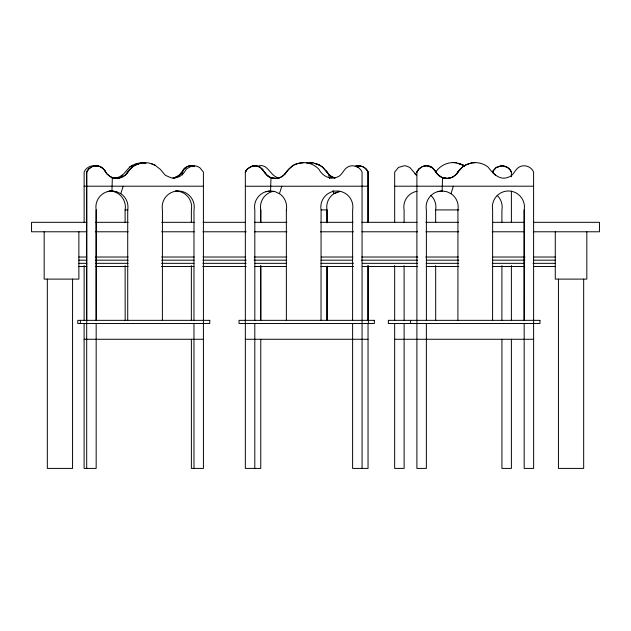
<?xml version="1.0" encoding="UTF-8"?>
<svg xmlns="http://www.w3.org/2000/svg" width="631" height="631" viewBox="0 0 631 631"><rect width="100%" height="100%" fill="white"/><g stroke="black" fill="none" stroke-linecap="round" stroke-linejoin="round"><path stroke-width="0.95" d="M162.38 320.343L162.451 209.918A16.035 16.035 0 0 1 178.21 190.988A16.035 16.035 0 0 1 193.985 209.918L193.962 320.343M191.351 320.343L191.374 265.619M191.359 222.617L191.382 209.918A16.035 16.035 0 0 0 175.607 190.988L180.206 191.666M321.021 320.343L321.084 209.918A16.035 16.035 0 0 1 336.851 190.988A16.035 16.035 0 0 1 352.626 209.918L352.595 320.343M492.582 320.343L492.645 209.918A16.035 16.035 0 0 1 508.412 190.988A16.035 16.035 0 0 1 524.187 209.918L524.18 320.343M501.897 320.343L501.921 265.619M501.905 222.617L501.929 209.918A16.035 16.035 0 0 0 497.181 195.397M524.156 320.343L524.203 209.918M116.554 191.721L111.939 191.043L112.342 177.603L110.315 176.735L106.915 173.911L104.683 170.346L101.867 167.467L98.176 165.945L92.268 166.521L96.18 165.748L100.084 166.576L103.421 168.737L106.931 173.864L110.33 176.68L114.463 178.226L118.896 178.179L114.463 178.226M256.817 165.945L252.802 166L256.817 165.945L260.508 167.467L267.126 175.473L270.983 177.603L270.581 191.043M426.382 165.748L422.447 166.576L426.382 165.748L432.069 167.467L438.687 175.473L442.544 177.603L442.142 191.043M316.439 163.721L319.594 165.164L314.735 163.342M145.027 162.593L141.612 162.932L148.466 162.877L154.926 165.109L160.306 169.337L165.33 175.276L171.261 177.895L175.615 177.895L179.732 176.475L183.156 173.785L186.705 168.737L191.95 165.945L195.949 165.945L199.633 167.467L203.411 172.058L203.434 468.407L191.382 468.407L191.382 339.273M296.728 163.776C304.394 161.118 313.465 163.2 318.947 169.337C322.204 175.473 329.39 179.961 336.37 177.358C342.459 176.081 343.248 168.706 348.667 166.521C353.723 164.336 360.056 167.034 362.052 172.058L362.076 468.407M468.289 163.776L471.814 162.877L465.347 165.164L462.476 167.057L457.877 172.113M182.272 174.968L182.848 170.291C185.443 166.537 190.546 164.794 194.64 166.332L193.362 165.945M493.048 173.099L493.395 170.291L496.218 167.467L501.913 165.748L496.218 167.467L492.448 172.058M141.612 162.877L138.094 163.776M301.973 162.735L303.669 162.593L296.941 163.721L293.786 165.164L288.406 169.392L286.316 172.113M524.172 323.498L524.172 468.407L533.637 468.407L533.597 172.058C531.625 167.018 525.26 164.344 520.212 166.521C514.841 168.658 513.957 176.033 507.916 177.358C499.263 180.75 492.63 172.949 487.992 167.002C483.464 163.413 477.328 161.978 471.814 162.877M123.163 186.255L120.781 193.701L116.554 191.666L111.939 190.988A16.035 16.035 0 0 0 96.164 209.918L96.172 320.343M281.797 186.255L279.423 193.701L275.195 191.666L270.596 190.988A16.035 16.035 0 0 0 254.821 209.918L254.829 320.343M453.358 186.255L450.984 193.701L446.756 191.666L442.157 190.988A16.035 16.035 0 0 0 426.382 209.918L426.39 320.343M88.924 168.792L92.268 166.521L88.939 168.737L86.699 172.058L86.699 468.407M104.699 170.291L105.629 172.113M128.724 170.749L126.429 173.911L129.781 169.337L132.297 167.002L135.16 165.109L140.003 163.342L135.144 165.164L132.281 167.057L124.851 175.473L118.88 178.226L121.042 177.603M129.765 169.392L127.675 172.113M135.144 165.164L138.284 163.776M250.886 166.576L252.826 165.945L247.581 168.737L245.341 172.058L245.341 468.407L260.769 468.407L260.769 339.273M296.917 163.776C287.42 165.89 285.78 178.928 275.313 178.423C265.761 179.567 264.72 167.53 256.801 166M260.493 167.523L258.718 166.576M262.062 168.737L263.316 170.346M264.286 172.058L265.548 173.911M267.15 175.418L268.948 176.735M279.675 177.603C269.784 179.417 279.091 178.407 281.686 176.68M419.126 168.792L422.462 166.521L419.142 168.737L416.902 172.058L416.902 468.407L426.367 468.407L426.367 323.498M453.232 176.735C456.032 174.874 459.873 171.143 453.232 176.735C450.163 178.47 446.007 178.944 442.52 177.658C435.642 175.497 434.57 165.148 426.367 165.803M434.893 170.291L437.117 173.911L440.509 176.735M451.236 177.603C441.353 179.417 450.652 178.407 453.247 176.68M471.807 162.932L475.23 162.593M492.464 172.113L493.41 170.346M182.864 170.346C184.252 174.645 165.196 181.689 177.216 176.68C182.375 173.58 184.157 165.164 191.382 165.803M286.332 172.058L285.07 173.911L287.357 170.749M458.918 170.749L456.631 173.911C459.392 169.416 463.477 165.33 468.486 163.776M456.631 173.911L457.893 172.058M435.698 172.058C439.476 166.276 446.196 162.577 453.066 162.593C454.62 161.307 470.071 168.138 459.794 163.721M87.646 170.346L88.939 168.737M246.287 170.346L247.581 168.737M417.848 170.346L419.142 168.737M455.054 175.473L456.647 173.864M124.851 175.473L126.445 173.864M283.493 175.473L285.086 173.864M142.519 162.593L145.935 162.932L142.496 162.593L135.752 163.721L129.749 167.002L123.818 173.785L120.411 176.475L116.301 177.895L111.932 177.895M321.218 209.918L327.008 209.918L327.024 222.735L327.008 209.918A16.027 16.027 0 0 1 333.949 193.646L338.184 191.666L340.251 191.359L333.957 193.701L333.129 190.822M247.565 168.792L250.901 166.521M185.695 167.523L184.142 168.792M123.029 176.735L124.867 175.418M281.671 176.735L283.508 175.418M129.765 167.002L132.636 165.109M120.411 176.475L122.233 175.276M121.018 177.658L123.053 176.68M92.244 166.576L96.18 165.748M422.447 166.576L424.387 165.945M257.511 166.332C268.025 162.151 270.1 176.995 279.139 177.895M355.277 166.332C360.482 164.517 366.067 167.341 368.039 172.058L368.039 222.467L368.039 172.058M189.387 166L187.462 166.576M355.285 166.347L358.574 165.803L362.494 166.576M173.06 178.179L177.216 176.68M107.341 191.666L111.939 190.988M265.974 191.666L270.596 190.988M437.535 191.666L442.157 190.988M252.802 166L254.821 165.748M116.672 178.423L118.896 178.179M499.91 165.945L501.929 165.803M453.05 162.593L456.481 162.877M306.287 162.877L313.11 162.877L319.594 165.164M458.09 163.342L459.999 163.776M151.787 163.721L154.926 165.109M356.483 166.521L358.274 167.467M86.699 172.058L86.715 320.343M414.938 173.785L416.555 175.276L409.834 167.467L406.159 165.945L404.148 165.748L398.453 167.467L394.683 172.058L394.683 222.427M493.907 173.785L495.524 175.276M84.128 186.2L203.411 186.2M245.341 186.255L362.052 186.2M362.32 186.2L368.039 186.2M394.683 186.2L533.613 186.2M96.164 209.918L96.196 320.343M109.337 190.988A16.035 16.035 0 0 1 125.112 209.918L127.99 209.918M260.753 209.918L260.753 222.617L260.753 209.918A16.035 16.035 0 0 1 273.728 191.232M430.926 195.397A16.035 16.035 0 0 1 435.658 209.918L458.792 209.918M86.762 222.317L31.55 222.317L31.55 231.782L86.762 231.782M95.636 222.317L128.172 222.317M161.694 222.317L194.23 222.317M203.103 222.317L245.498 222.317M254.372 222.317L286.908 222.317M320.43 222.317L352.966 222.317M361.839 222.317L417.052 222.317M425.925 222.317L458.461 222.317M492.969 222.317L524.519 222.317M533.392 222.317L599.45 222.317L599.45 231.782L533.392 231.782M95.604 231.782L128.172 231.782M161.56 231.782L194.23 231.782M202.898 231.782L246.208 231.782M254.372 231.782L286.908 231.782M320.43 231.782L353.494 231.782M361.839 231.782L417.477 231.782M425.925 231.782L458.816 231.782M492.283 231.782L524.763 231.782M78.875 257.022L86.762 257.022M95.628 257.022L128.148 257.022M161.654 257.022L194.174 257.022M203.048 257.022L245.42 257.022M254.293 257.022L286.813 257.022M321.305 257.022L352.839 257.022M361.705 257.022L417.88 257.022M425.759 257.022L458.287 257.022M492.779 257.022L525.047 257.022M533.826 257.022L555.28 257.022M78.875 260.177L86.755 260.177M95.612 260.177L128.101 260.177M161.575 260.177L194.064 260.177M202.93 260.177L246.248 260.177M254.119 260.177L286.616 260.177M321.069 260.177L352.579 260.177M361.437 260.177L417.556 260.177M426.414 260.177L458.911 260.177M492.385 260.177L524.818 260.177M533.66 260.177L555.28 260.177M78.875 263.332L86.747 263.332M95.604 263.332L128.085 263.332M161.544 263.332L194.017 263.332M202.874 263.332L246.177 263.332M255.034 263.332L286.529 263.332M320.974 263.332L353.447 263.332M362.304 263.332L417.414 263.332M426.272 263.332L458.745 263.332M492.212 263.332L524.377 263.332M533.069 263.332L555.28 263.332M78.678 266.487L86.747 266.487M95.415 266.487L128.093 266.487M161.394 266.487L194.04 266.487M202.748 266.487L246.208 266.487M254.94 266.487L286.561 266.487M320.919 266.487L353.494 266.487M362.273 266.487L417.477 266.487M426.28 266.487L458.816 266.487M492.259 266.487L524.763 266.487M533.613 266.487L555.28 266.487M84.112 339.273L203.434 339.273M245.341 339.273L368.039 339.273M394.659 339.273L533.637 339.273M503.924 166L501.913 165.748L507.6 167.467L510.424 170.291L511.394 172.058L511.378 176.775M360.569 166L356.578 166M191.359 165.748L193.378 166M442.52 177.658L446.89 178.368L442.544 177.603M270.959 177.658L275.329 178.368L270.983 177.603M458.287 163.39L462.949 165.164M333.696 177.603L335.148 178.037L331.709 176.735L328.294 173.864L329.634 178.573M112.326 177.658L114.479 178.179M428.362 166L430.295 166.521L433.607 168.792M98.16 166L100.1 166.521L103.405 168.792M96.89 166.332C91.984 164.494 86.076 167.223 84.128 172.058L84.152 222.427M503.909 165.945L505.849 166.576M331.685 176.68L333.72 177.658M505.825 166.521L507.616 167.523M362.47 166.521L364.261 167.523M322.457 167.057L319.578 165.109L322.441 167.002L327.063 172.113M331.709 176.735L329.871 175.418L331.18 177.981M507.6 167.467L509.17 168.792M364.245 167.467L365.814 168.792M450.984 193.646L450.991 193.654A16.035 16.035 0 0 1 457.932 209.926L457.917 320.343M279.423 193.646L279.43 193.654A16.035 16.035 0 0 1 286.371 209.926M120.781 193.646L120.797 193.654A16.035 16.035 0 0 1 127.714 209.926L127.73 320.343M322.441 167.002L329.887 175.473M509.154 168.737L510.447 170.346M365.799 168.737L367.092 170.346M326.014 170.749L328.309 173.911L327.047 172.058M313.126 162.877L309.711 162.593L311.406 162.735M181.902 172.058L180.632 173.911M333.042 190.854L333.933 193.646M435.642 209.918L435.666 222.617M435.674 265.619L435.698 320.343M404.108 222.617L404.085 209.918A16.035 16.035 0 0 1 417.083 191.232M404.1 265.619L404.132 320.343M125.096 209.918L125.112 222.617M125.127 265.619L125.167 320.343M586.83 231.782L586.83 279.107L555.28 279.107L555.28 231.782M583.675 279.107L583.675 468.407L558.435 468.407L558.435 279.107M511.378 191.098L511.394 222.467M511.378 265.509L511.394 320.343M511.394 339.273L511.394 468.407L501.929 468.407L501.929 339.273M410.592 320.343L410.592 323.498M404.124 323.498L404.124 468.407L394.659 468.407L394.659 323.498M394.683 265.509L394.683 320.343M368.386 320.343L368.386 323.498M368.039 323.498L368.039 468.407L352.611 468.407L352.611 323.498M286.356 209.918L286.364 320.343M254.806 323.498L254.806 468.407M193.969 323.498L193.969 468.407M96.164 323.498L96.164 468.407L84.112 468.407L84.112 323.498M84.152 265.509L84.128 320.343M80.389 320.343L80.389 323.498M78.875 231.782L78.875 279.107L44.17 279.107L44.17 231.782M72.565 279.107L72.565 468.407L47.325 468.407L47.325 279.107M87.67 170.291L86.699 172.113L87.67 170.291M246.303 170.291L245.341 172.113L246.303 170.291M417.864 170.291L416.902 172.113L417.864 170.291M209.744 320.343L77.802 320.343L77.802 323.498L209.744 323.498L209.744 320.343M374.349 320.343L239.031 320.343L239.031 323.498L374.349 323.498L374.349 320.343M539.947 320.343L388.349 320.343L388.349 323.498L539.947 323.498L539.947 320.343M464.377 166.111L462.933 165.109L464.369 166.079M511.394 172.113L510.424 170.291L511.394 172.113M368.039 172.113L367.068 170.291L368.039 172.113M260.777 320.343L260.761 265.619L260.761 320.343M368.039 320.343L368.039 265.533L368.023 320.343M327.024 320.343L327.024 266.116L327.008 320.343"/></g></svg>
